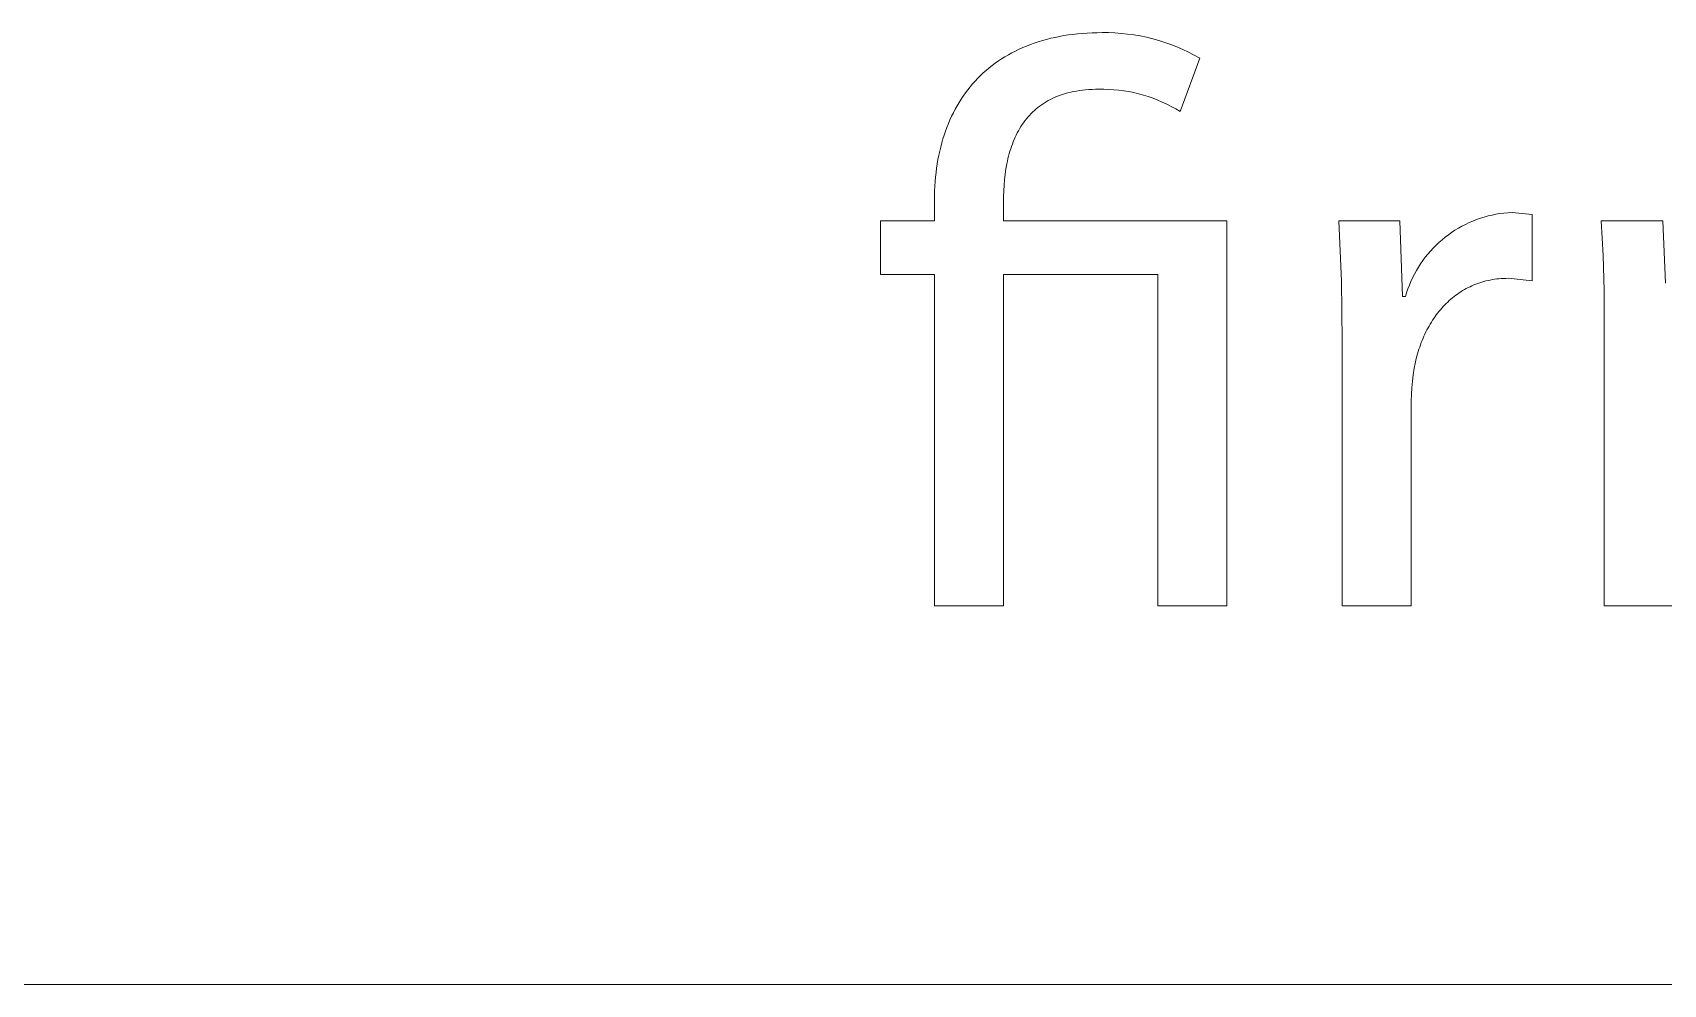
# Model space of a CAD drawing. Header units: millimetres. Extents: x -582 to 3448, y -204 to 2611.
# Drawn here: x 2339.1 to 2421.9, y -204.3 to -156 of the extents above; entities that cross this region are included whole.
import ezdxf

# ---------------------------------------------------------------- set-up
doc = ezdxf.new("R2010")
doc.units = ezdxf.units.MM
doc.header["$MEASUREMENT"] = 0
doc.layers.add('Domyślny', color=7, linetype='Continuous', true_color=0x000000)

msp = doc.modelspace()

# ---------------------------------------------------------------- linework, layer by layer
at = {"layer": 'Domyślny', "color": 18, "lineweight": 15, "true_color": 0x000000}
for p, q in [((2389.734, -156.557), (2389.933, -156.485)), ((2389.933, -156.485), (2390.137, -156.417)), ((2390.137, -156.417), (2390.344, -156.355)), ((2390.344, -156.355), (2390.555, -156.296)), ((2390.555, -156.296), (2390.77, -156.242)), ((2390.77, -156.242), (2390.988, -156.193)), ((2390.988, -156.193), (2391.21, -156.148)), ((2391.21, -156.148), (2391.436, -156.107)), ((2391.436, -156.107), (2391.665, -156.072)), ((2391.665, -156.072), (2391.898, -156.041)), ((2391.898, -156.041), (2392.135, -156.014)), ((2392.135, -156.014), (2392.375, -155.992)), ((2392.375, -155.992), (2392.62, -155.976)), ((2392.62, -155.976), (2392.867, -155.963)), ((2392.867, -155.963), (2393.119, -155.956)), ((2393.119, -155.956), (2393.373, -155.954)), ((2393.373, -155.954), (2393.698, -155.955)), ((2393.698, -155.955), (2394.023, -155.967)), ((2394.023, -155.967), (2394.347, -155.99)), ((2394.347, -155.99), (2394.67, -156.024)), ((2394.67, -156.024), (2394.991, -156.069)), ((2394.991, -156.069), (2395.311, -156.124)), ((2395.311, -156.124), (2395.629, -156.191)), ((2395.629, -156.191), (2395.945, -156.268)), ((2395.945, -156.268), (2396.257, -156.355)), ((2396.257, -156.355), (2396.567, -156.453)), ((2396.567, -156.453), (2396.873, -156.562)), ((2388.11, -157.393), (2388.275, -157.283)), ((2388.275, -157.283), (2388.444, -157.178)), ((2388.444, -157.178), (2388.617, -157.077)), ((2388.617, -157.077), (2388.793, -156.979)), ((2388.793, -156.979), (2388.974, -156.886)), ((2388.974, -156.886), (2389.158, -156.798)), ((2389.158, -156.798), (2389.346, -156.713)), ((2389.346, -156.713), (2389.538, -156.633)), ((2389.538, -156.633), (2389.734, -156.557)), ((2396.873, -156.562), (2397.175, -156.681)), ((2397.175, -156.681), (2397.473, -156.81)), ((2398.339, -157.255), (2397.332, -159.953)), ((2397.473, -156.81), (2397.767, -156.948)), ((2397.767, -156.948), (2398.055, -157.097)), ((2398.055, -157.097), (2398.339, -157.255)), ((2387.066, -158.27), (2387.203, -158.133)), ((2387.203, -158.133), (2387.344, -158)), ((2387.344, -158), (2387.489, -157.871)), ((2387.489, -157.871), (2387.639, -157.746)), ((2387.639, -157.746), (2387.792, -157.624)), ((2387.792, -157.624), (2387.949, -157.507)), ((2387.949, -157.507), (2388.11, -157.393)), ((2386.44, -159.011), (2386.557, -158.856)), ((2386.557, -158.856), (2386.678, -158.704)), ((2386.678, -158.704), (2386.803, -158.556)), ((2386.803, -158.556), (2386.932, -158.411)), ((2386.932, -158.411), (2387.066, -158.27)), ((2391.785, -158.975), (2391.645, -159.009)), ((2391.929, -158.944), (2391.785, -158.975)), ((2392.077, -158.917), (2391.929, -158.944)), ((2392.228, -158.893), (2392.077, -158.917)), ((2392.382, -158.873), (2392.228, -158.893)), ((2392.541, -158.856), (2392.382, -158.873)), ((2392.703, -158.843), (2392.541, -158.856)), ((2392.869, -158.833), (2392.703, -158.843)), ((2393.039, -158.828), (2392.869, -158.833)), ((2393.212, -158.826), (2393.039, -158.828)), ((2393.467, -158.824), (2393.212, -158.826)), ((2393.722, -158.832), (2393.467, -158.824)), ((2393.976, -158.848), (2393.722, -158.832)), ((2394.23, -158.873), (2393.976, -158.848)), ((2394.482, -158.906), (2394.23, -158.873)), ((2394.734, -158.948), (2394.482, -158.906)), ((2394.983, -158.998), (2394.734, -158.948)), ((2385.916, -159.843), (2386.013, -159.669)), ((2386.013, -159.669), (2386.113, -159.499)), ((2386.113, -159.499), (2386.218, -159.333)), ((2386.218, -159.333), (2386.327, -159.17)), ((2386.327, -159.17), (2386.44, -159.011)), ((2390.128, -159.741), (2390.034, -159.818)), ((2390.226, -159.667), (2390.128, -159.741)), ((2390.326, -159.596), (2390.226, -159.667)), ((2390.43, -159.528), (2390.326, -159.596)), ((2390.536, -159.462), (2390.43, -159.528)), ((2390.646, -159.4), (2390.536, -159.462)), ((2390.759, -159.34), (2390.646, -159.4)), ((2390.876, -159.283), (2390.759, -159.34)), ((2390.995, -159.23), (2390.876, -159.283)), ((2391.119, -159.179), (2390.995, -159.23)), ((2391.245, -159.132), (2391.119, -159.179)), ((2391.375, -159.088), (2391.245, -159.132)), ((2391.508, -159.047), (2391.375, -159.088)), ((2391.645, -159.009), (2391.508, -159.047)), ((2395.231, -159.057), (2394.983, -158.998)), ((2395.477, -159.124), (2395.231, -159.057)), ((2395.72, -159.2), (2395.477, -159.124)), ((2395.961, -159.284), (2395.72, -159.2)), ((2396.199, -159.376), (2395.961, -159.284)), ((2396.433, -159.476), (2396.199, -159.376)), ((2396.664, -159.583), (2396.433, -159.476)), ((2396.891, -159.699), (2396.664, -159.583)), ((2397.114, -159.822), (2396.891, -159.699)), ((2385.496, -160.76), (2385.571, -160.57)), ((2385.571, -160.57), (2385.651, -160.383)), ((2385.651, -160.383), (2385.735, -160.199)), ((2385.735, -160.199), (2385.824, -160.019)), ((2385.824, -160.019), (2385.916, -159.843)), ((2389.318, -160.622), (2389.252, -160.724)), ((2389.386, -160.523), (2389.318, -160.622)), ((2389.457, -160.427), (2389.386, -160.523)), ((2389.531, -160.332), (2389.457, -160.427)), ((2389.607, -160.24), (2389.531, -160.332)), ((2389.687, -160.151), (2389.607, -160.24)), ((2389.769, -160.064), (2389.687, -160.151)), ((2389.854, -159.979), (2389.769, -160.064)), ((2389.943, -159.897), (2389.854, -159.979)), ((2390.034, -159.818), (2389.943, -159.897)), ((2397.332, -159.953), (2397.114, -159.822)), ((2385.235, -161.552), (2385.294, -161.349)), ((2385.294, -161.349), (2385.357, -161.15)), ((2385.357, -161.15), (2385.424, -160.953)), ((2385.424, -160.953), (2385.496, -160.76)), ((2388.913, -161.375), (2388.866, -161.49)), ((2388.963, -161.261), (2388.913, -161.375)), ((2389.016, -161.15), (2388.963, -161.261)), ((2389.071, -161.04), (2389.016, -161.15)), ((2389.129, -160.932), (2389.071, -161.04)), ((2389.189, -160.827), (2389.129, -160.932)), ((2389.252, -160.724), (2389.189, -160.827)), ((2385.043, -162.395), (2385.085, -162.18)), ((2385.085, -162.18), (2385.131, -161.968)), ((2385.131, -161.968), (2385.181, -161.758)), ((2385.181, -161.758), (2385.235, -161.552)), ((2388.629, -162.22), (2388.598, -162.347)), ((2388.663, -162.094), (2388.629, -162.22)), ((2388.699, -161.97), (2388.663, -162.094)), ((2388.737, -161.847), (2388.699, -161.97)), ((2388.778, -161.727), (2388.737, -161.847)), ((2388.82, -161.608), (2388.778, -161.727)), ((2388.866, -161.49), (2388.82, -161.608)), ((2384.92, -163.285), (2384.944, -163.058)), ((2384.944, -163.058), (2384.973, -162.834)), ((2384.973, -162.834), (2385.006, -162.613)), ((2385.006, -162.613), (2385.043, -162.395)), ((2388.494, -162.871), (2388.454, -163.141)), ((2388.542, -162.606), (2388.494, -162.871)), ((2388.569, -162.476), (2388.542, -162.606)), ((2388.598, -162.347), (2388.569, -162.476)), ((2384.874, -163.983), (2384.885, -163.748)), ((2384.885, -163.748), (2384.9, -163.515)), ((2384.9, -163.515), (2384.92, -163.285)), ((2388.398, -163.695), (2388.381, -163.979)), ((2388.422, -163.416), (2388.398, -163.695)), ((2388.454, -163.141), (2388.422, -163.416)), ((2384.865, -164.462), (2384.867, -164.221)), ((2384.865, -165.509), (2384.865, -164.462)), ((2384.867, -164.221), (2384.874, -163.983)), ((2388.371, -164.266), (2388.368, -164.556)), ((2388.368, -164.556), (2388.368, -165.509)), ((2388.381, -163.979), (2388.371, -164.266)), ((2382.127, -168.22), (2382.127, -165.509)), ((2382.127, -165.509), (2384.865, -165.509)), ((2388.368, -165.509), (2399.708, -165.509)), ((2399.708, -165.509), (2399.708, -185.036)), ((2405.524, -168.561), (2405.398, -165.509)), ((2405.398, -165.509), (2408.498, -165.509)), ((2408.498, -165.509), (2408.633, -169.347)), ((2411.829, -165.683), (2412.013, -165.596)), ((2412.013, -165.596), (2412.201, -165.515)), ((2412.201, -165.515), (2412.392, -165.44)), ((2412.392, -165.44), (2412.585, -165.373)), ((2412.585, -165.373), (2412.78, -165.312)), ((2412.78, -165.312), (2412.977, -165.258)), ((2412.977, -165.258), (2413.176, -165.211)), ((2413.176, -165.211), (2413.376, -165.17)), ((2413.376, -165.17), (2413.578, -165.137)), ((2413.578, -165.137), (2413.781, -165.111)), ((2413.781, -165.111), (2413.985, -165.092)), ((2413.985, -165.092), (2414.189, -165.08)), ((2414.189, -165.08), (2415.209, -165.187)), ((2415.209, -165.187), (2415.209, -168.542)), ((2418.816, -167.268), (2418.714, -165.502)), ((2418.714, -165.502), (2421.841, -165.502)), ((2421.841, -165.502), (2421.989, -168.67)), ((2410.635, -166.467), (2410.793, -166.338)), ((2410.793, -166.338), (2410.956, -166.214)), ((2410.956, -166.214), (2411.123, -166.096)), ((2411.123, -166.096), (2411.294, -165.983)), ((2411.294, -165.983), (2411.469, -165.877)), ((2411.469, -165.877), (2411.647, -165.777)), ((2411.647, -165.777), (2411.829, -165.683)), ((2409.788, -167.352), (2409.916, -167.192)), ((2409.916, -167.192), (2410.05, -167.037)), ((2410.05, -167.037), (2410.188, -166.887)), ((2410.188, -166.887), (2410.332, -166.742)), ((2410.332, -166.742), (2410.481, -166.602)), ((2410.481, -166.602), (2410.635, -166.467)), ((2409.235, -168.21), (2409.334, -168.031)), ((2409.334, -168.031), (2409.438, -167.855)), ((2409.438, -167.855), (2409.549, -167.683)), ((2409.549, -167.683), (2409.666, -167.516)), ((2409.666, -167.516), (2409.788, -167.352)), ((2418.87, -169.035), (2418.816, -167.268)), ((2384.865, -168.22), (2382.127, -168.22)), ((2384.865, -185.036), (2384.865, -168.22)), ((2396.205, -168.22), (2388.368, -168.22)), ((2388.368, -168.22), (2388.368, -185.036)), ((2396.205, -185.036), (2396.205, -168.22)), ((2405.559, -171.615), (2405.524, -168.561)), ((2408.905, -168.958), (2408.978, -168.767)), ((2408.978, -168.767), (2409.057, -168.578)), ((2409.057, -168.578), (2409.143, -168.393)), ((2409.143, -168.393), (2409.235, -168.21)), ((2411.962, -168.893), (2411.868, -168.942)), ((2412.057, -168.846), (2411.962, -168.893)), ((2412.154, -168.801), (2412.057, -168.846)), ((2412.252, -168.759), (2412.154, -168.801)), ((2412.352, -168.719), (2412.252, -168.759)), ((2412.452, -168.681), (2412.352, -168.719)), ((2412.554, -168.646), (2412.452, -168.681)), ((2412.657, -168.614), (2412.554, -168.646)), ((2412.762, -168.583), (2412.657, -168.614)), ((2412.867, -168.556), (2412.762, -168.583)), ((2412.974, -168.531), (2412.867, -168.556)), ((2413.082, -168.508), (2412.974, -168.531)), ((2413.191, -168.488), (2413.082, -168.508)), ((2413.301, -168.47), (2413.191, -168.488)), ((2413.413, -168.455), (2413.301, -168.47)), ((2413.526, -168.443), (2413.413, -168.455)), ((2413.639, -168.434), (2413.526, -168.443)), ((2413.754, -168.427), (2413.639, -168.434)), ((2413.87, -168.423), (2413.754, -168.427)), ((2413.987, -168.421), (2413.87, -168.423)), ((2415.209, -168.542), (2413.987, -168.421)), ((2408.633, -169.347), (2408.78, -169.347)), ((2408.78, -169.347), (2408.839, -169.152)), ((2408.839, -169.152), (2408.905, -168.958)), ((2410.845, -169.701), (2410.769, -169.778)), ((2410.923, -169.627), (2410.845, -169.701)), ((2411.001, -169.554), (2410.923, -169.627)), ((2411.082, -169.483), (2411.001, -169.554)), ((2411.163, -169.415), (2411.082, -169.483)), ((2411.247, -169.348), (2411.163, -169.415)), ((2411.331, -169.284), (2411.247, -169.348)), ((2411.417, -169.221), (2411.331, -169.284)), ((2411.504, -169.161), (2411.417, -169.221)), ((2411.593, -169.103), (2411.504, -169.161)), ((2411.683, -169.047), (2411.593, -169.103)), ((2411.775, -168.993), (2411.683, -169.047)), ((2411.868, -168.942), (2411.775, -168.993)), ((2418.875, -170.804), (2418.87, -169.035)), ((2410.156, -170.551), (2410.095, -170.646)), ((2410.218, -170.458), (2410.156, -170.551)), ((2410.281, -170.367), (2410.218, -170.458)), ((2410.346, -170.277), (2410.281, -170.367)), ((2410.413, -170.19), (2410.346, -170.277)), ((2410.481, -170.104), (2410.413, -170.19)), ((2410.551, -170.019), (2410.481, -170.104)), ((2410.622, -169.937), (2410.551, -170.019)), ((2410.695, -169.857), (2410.622, -169.937)), ((2410.769, -169.778), (2410.695, -169.857)), ((2409.719, -171.355), (2409.672, -171.463)), ((2409.768, -171.249), (2409.719, -171.355)), ((2409.818, -171.145), (2409.768, -171.249)), ((2409.871, -171.042), (2409.818, -171.145)), ((2409.924, -170.94), (2409.871, -171.042)), ((2409.98, -170.841), (2409.924, -170.94)), ((2410.037, -170.743), (2409.98, -170.841)), ((2410.095, -170.646), (2410.037, -170.743)), ((2418.875, -185.043), (2418.875, -170.804)), ((2405.559, -185.036), (2405.559, -171.615)), ((2409.464, -172.022), (2409.393, -172.255)), ((2409.502, -171.907), (2409.464, -172.022)), ((2409.542, -171.794), (2409.502, -171.907)), ((2409.584, -171.682), (2409.542, -171.794)), ((2409.627, -171.572), (2409.584, -171.682)), ((2409.672, -171.463), (2409.627, -171.572)), ((2409.223, -172.984), (2409.175, -173.313)), ((2409.272, -172.736), (2409.223, -172.984)), ((2409.329, -172.493), (2409.272, -172.736)), ((2409.393, -172.255), (2409.329, -172.493)), ((2409.136, -173.642), (2409.107, -173.972)), ((2409.175, -173.313), (2409.136, -173.642)), ((2409.086, -174.304), (2409.075, -174.635)), ((2409.075, -174.635), (2409.075, -185.036)), ((2409.107, -173.972), (2409.086, -174.304)), ((2388.368, -185.036), (2384.865, -185.036)), ((2399.708, -185.036), (2396.205, -185.036)), ((2409.075, -185.036), (2405.559, -185.036)), ((2422.365, -185.043), (2418.875, -185.043)), ((3444.304, -204.25), (-582.112, -204.25)), ((3444.304, -204.25), (1925.068, -204.25))]:
    msp.add_line(p, q, dxfattribs=at)

doc.saveas('drawing.dxf')
